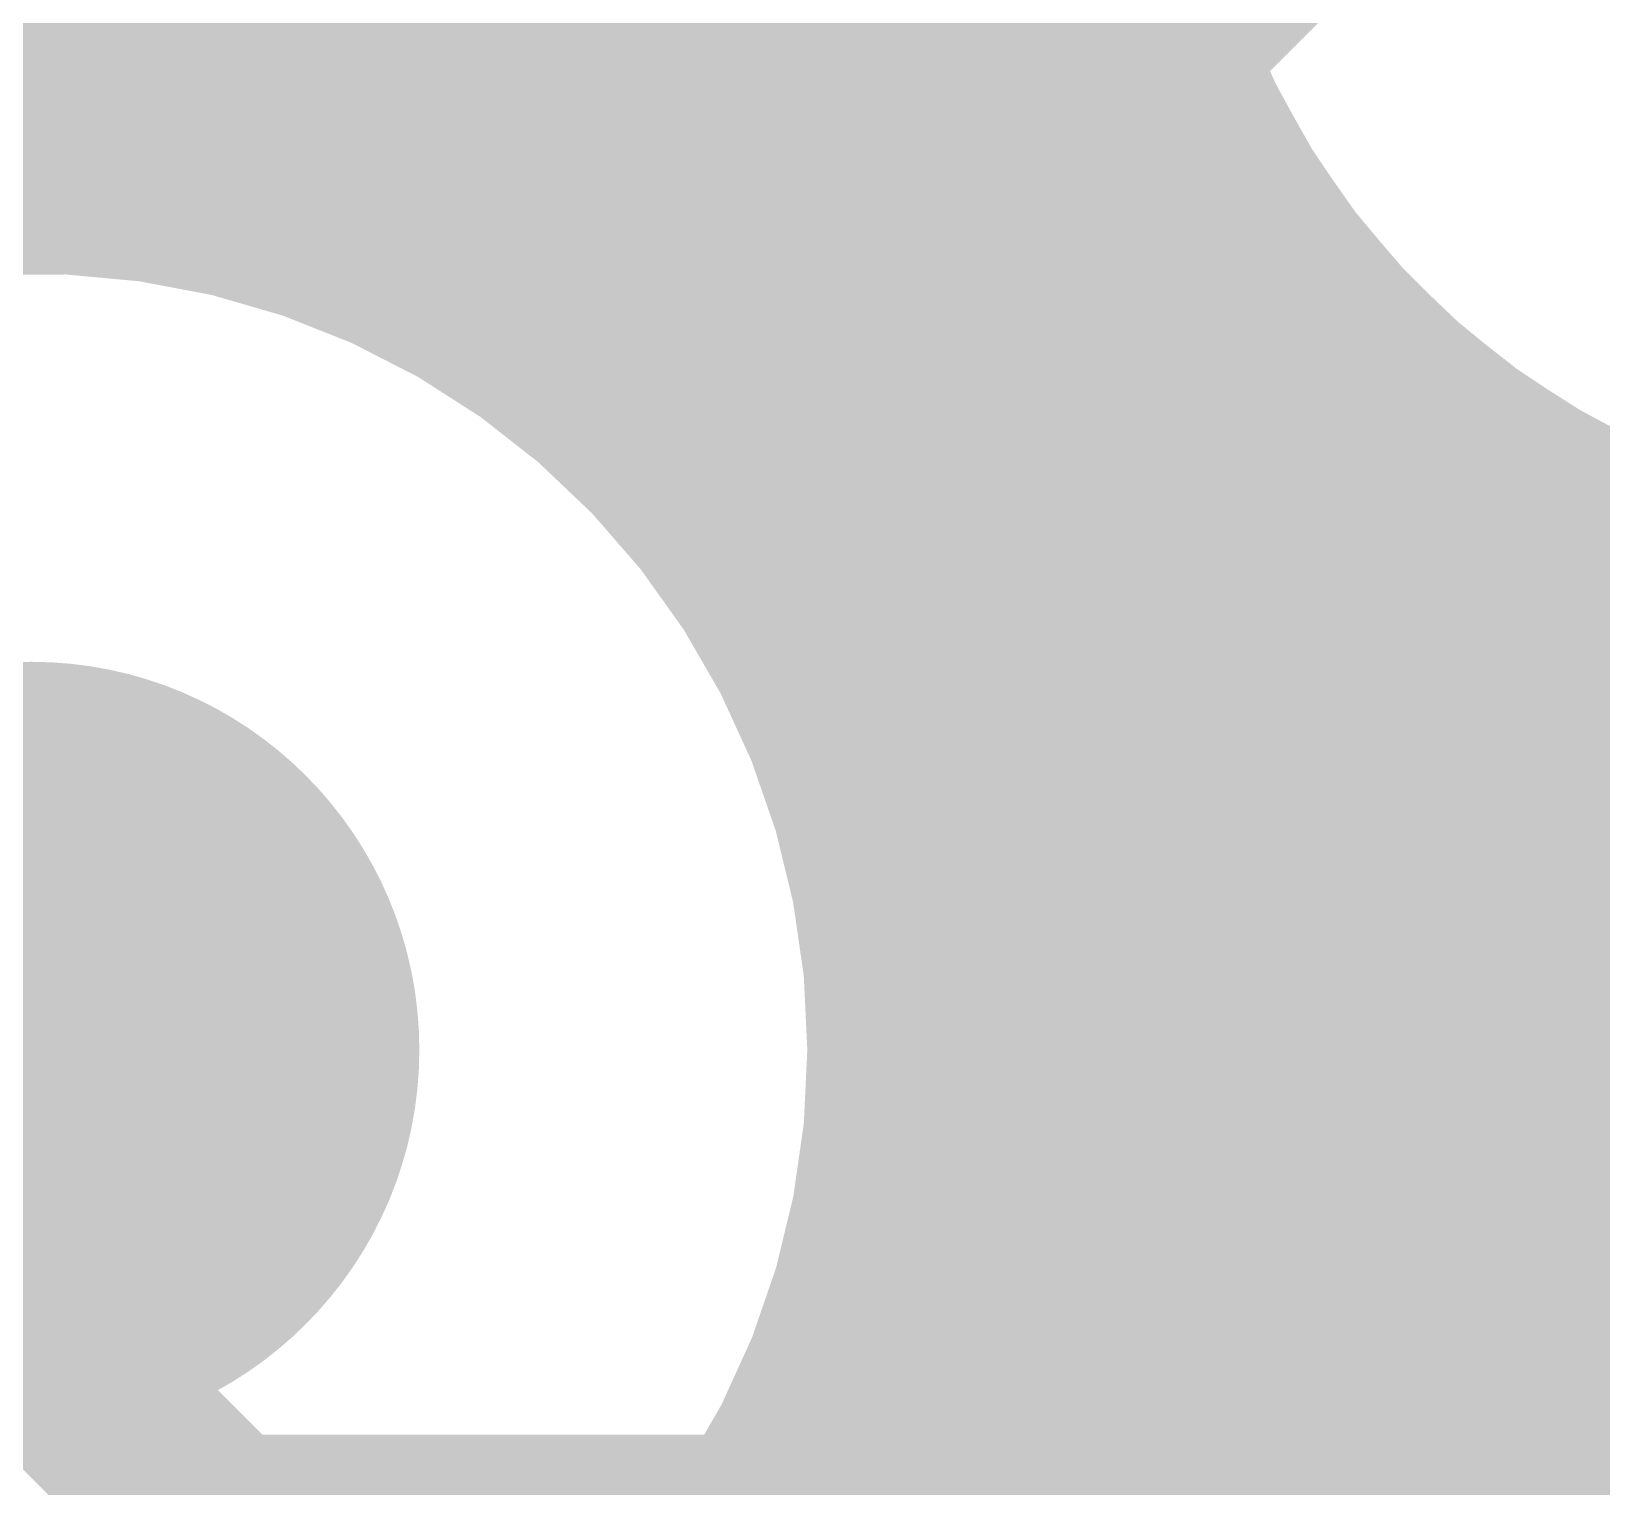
# Model space of a CAD drawing. Header units: inches. Extents: x -0.355 to 0.355, y -0.355 to 0.355.
# Drawn here: x -0.13976 to -0.10789, y 0.08563 to 0.11515 of the extents above; entities that cross this region are included whole.
import ezdxf

# ---------------------------------------------------------------- set-up
doc = ezdxf.new("R2010")
doc.units = ezdxf.units.IN
doc.header["$MEASUREMENT"] = 0
for name, color, linetype in [('BottomLayer', 5, 'Continuous'), ('BottomSolder', 6, 'Continuous'), ('Mechanical1', 6, 'Continuous'), ('Mechanical15', 56, 'Continuous'), ('TopLayer', 1, 'Continuous'), ('TopOverlay', 2, 'Continuous'), ('ViaHoleLayer', 16, 'Continuous')]:
    doc.layers.add(name, color=color, linetype=linetype)

# ---------------------------------------------------------------- blocks, each defined once
blk = doc.blocks.new('BF83112DW7_D_7_F_4_B_4')
at = {"layer": 'BottomSolder'}
blk.add_hatch(color=6, dxfattribs=at).paths.add_polyline_path([(0.055056, 0.137858), (0.086678, 0.137858), (0.086678, 0.102299), (0.055056, 0.102299)])
at = {"layer": 'Mechanical15'}
for points in [[(-0.088581, 0.116142, 0.003937, 0.003937, 0), (0.100395, 0.116142, 0.003937, 0.003937, 0)], [(0.100395, 0.116142, 0.003937, 0.003937, 0), (0.100395, -0.104331, 0.003937, 0.003937, 0)]]:
    blk.add_lwpolyline(points, format="xyseb", dxfattribs=at)
blk.add_lwpolyline([(0.099411, 0.116142, 0.001969, 0.001969, 1), (0.101379, 0.116142, 0.001969, 0.001969, 1)], format="xyseb", close=True, dxfattribs=at)
blk.add_lwpolyline([(0.099411, 0.116142, 0.001969, 0.001969, 1), (0.101379, 0.116142, 0.001969, 0.001969, 1)], format="xyseb", close=True, dxfattribs=at)
at = {"layer": 'TopOverlay'}
for points in [[(0.108738, 0.123855, 0.005118, 0.005118, 0), (0.124486, 0.108107, 0.005118, 0.005118, 0)], [(0.108738, 0.123855, 0.005118, 0.005118, 0), (0.124486, 0.123855, 0.005118, 0.005118, 0)]]:
    blk.add_lwpolyline(points, format="xyseb", dxfattribs=at)
blk.add_lwpolyline([(0.107458, 0.123855, 0.002559, 0.002559, 1), (0.110017, 0.123855, 0.002559, 0.002559, 1)], format="xyseb", close=True, dxfattribs=at)
blk.add_lwpolyline([(0.107458, 0.123855, 0.002559, 0.002559, 1), (0.110017, 0.123855, 0.002559, 0.002559, 1)], format="xyseb", close=True, dxfattribs=at)

msp = doc.modelspace()

# ---------------------------------------------------------------- hatches: boundary and pattern name
at = {"layer": 'BottomLayer'}
h = msp.add_hatch(color=5, dxfattribs=at)
edge = h.paths.add_edge_path()
edge.add_arc((-0.100394, 0.121063), 0.007874, 0, 360)
h = msp.add_hatch(color=5, dxfattribs=at)
edge = h.paths.add_edge_path()
edge.add_arc((-0.139764, 0.094488), 0.007874, 0, 360)
at = {"layer": 'TopLayer'}
h = msp.add_hatch(color=1, dxfattribs=at)
edge = h.paths.add_edge_path()
edge.add_arc((-0.100394, 0.121063), 0.007874, 0, 360)
h = msp.add_hatch(color=1, dxfattribs=at)
edge = h.paths.add_edge_path()
edge.add_arc((-0.139764, 0.094488), 0.007874, 0, 360)
at = {"layer": 'ViaHoleLayer'}
h = msp.add_hatch(color=16, dxfattribs=at)
edge = h.paths.add_edge_path()
edge.add_arc((-0.139764, 0.094488), 0.003937, 0, 360)

# ---------------------------------------------------------------- linework, layer by layer
at = {"layer": 'BottomLayer'}
for points in [[(-0.34252, 0.07874, 0.003937, 0.003937, -0.414214), (-0.07874, 0.34252, 0.003937, 0.003937, 0)], [(-0.34252, 0.074803, 0.003937, 0.003937, -0.414214), (-0.07874, 0.338583, 0.003937, 0.003937, 0)], [(0.264103, -0.07874, 0.003937, 0.003937, -6.854099), (0.264103, 0.07874, 0.003937, 0.003937, 0)], [(-0.264103, 0.074803, 0.003937, 0.003937, -0.864689), (0.275591, -0.003937, 0.003937, 0.003937, 0)], [(-0.241465, 0.068054, 0.003937, 0.003937, -0.864689), (0.251969, -0.003937, 0.003937, 0.003937, 0)], [(-0.092494, 0.105205, 0.003937, 0.003937, -0.77842), (-0.114886, 0.131253, 0.003937, 0.003937, 0)], [(-0.221197, 0.116728, 0.003937, 0.003937, 0), (-0.117572, 0.116728, 0.003937, 0.003937, 0)], [(-0.221411, 0.116335, 0.003937, 0.003937, 0), (-0.117468, 0.116335, 0.003937, 0.003937, 0)], [(-0.221625, 0.115941, 0.003937, 0.003937, 0), (-0.117354, 0.115941, 0.003937, 0.003937, 0)], [(-0.221837, 0.115547, 0.003937, 0.003937, 0), (-0.11723, 0.115547, 0.003937, 0.003937, 0)], [(-0.222049, 0.115154, 0.003937, 0.003937, 0), (-0.117096, 0.115154, 0.003937, 0.003937, 0)], [(-0.222259, 0.11476, 0.003937, 0.003937, 0), (-0.116951, 0.11476, 0.003937, 0.003937, 0)], [(-0.222469, 0.114366, 0.003937, 0.003937, 0), (-0.116796, 0.114366, 0.003937, 0.003937, 0)], [(-0.222678, 0.113972, 0.003937, 0.003937, 0), (-0.116629, 0.113972, 0.003937, 0.003937, 0)], [(-0.222886, 0.113579, 0.003937, 0.003937, 0), (-0.116452, 0.113579, 0.003937, 0.003937, 0)], [(-0.223093, 0.113185, 0.003937, 0.003937, 0), (-0.116262, 0.113185, 0.003937, 0.003937, 0)], [(-0.2233, 0.112791, 0.003937, 0.003937, 0), (-0.116061, 0.112791, 0.003937, 0.003937, 0)], [(-0.223505, 0.112398, 0.003937, 0.003937, 0), (-0.115846, 0.112398, 0.003937, 0.003937, 0)], [(-0.153753, 0.105359, 0.003937, 0.003937, -0.714287), (-0.122047, 0.094488, 0.003937, 0.003937, 0)], [(-0.137104, 0.112004, 0.003937, 0.003937, 0), (-0.115619, 0.112004, 0.003937, 0.003937, 0)], [(-0.135213, 0.11161, 0.003937, 0.003937, 0), (-0.115378, 0.11161, 0.003937, 0.003937, 0)], [(-0.13393, 0.111216, 0.003937, 0.003937, 0), (-0.115122, 0.111216, 0.003937, 0.003937, 0)], [(-0.132904, 0.110823, 0.003937, 0.003937, 0), (-0.114851, 0.110823, 0.003937, 0.003937, 0)], [(-0.132033, 0.110429, 0.003937, 0.003937, 0), (-0.114564, 0.110429, 0.003937, 0.003937, 0)], [(-0.131269, 0.110035, 0.003937, 0.003937, 0), (-0.11426, 0.110035, 0.003937, 0.003937, 0)], [(-0.130585, 0.109642, 0.003937, 0.003937, 0), (-0.113937, 0.109642, 0.003937, 0.003937, 0)], [(-0.129965, 0.109248, 0.003937, 0.003937, 0), (-0.113595, 0.109248, 0.003937, 0.003937, 0)], [(-0.129396, 0.108854, 0.003937, 0.003937, 0), (-0.113232, 0.108854, 0.003937, 0.003937, 0)], [(-0.128871, 0.108461, 0.003937, 0.003937, 0), (-0.112846, 0.108461, 0.003937, 0.003937, 0)], [(-0.128384, 0.108067, 0.003937, 0.003937, 0), (-0.112434, 0.108067, 0.003937, 0.003937, 0)], [(-0.12793, 0.107673, 0.003937, 0.003937, 0), (-0.111995, 0.107673, 0.003937, 0.003937, 0)], [(-0.127506, 0.107279, 0.003937, 0.003937, 0), (-0.111524, 0.107279, 0.003937, 0.003937, 0)], [(-0.127108, 0.106886, 0.003937, 0.003937, 0), (-0.111018, 0.106886, 0.003937, 0.003937, 0)], [(-0.126734, 0.106492, 0.003937, 0.003937, 0), (-0.110472, 0.106492, 0.003937, 0.003937, 0)], [(-0.126382, 0.106098, 0.003937, 0.003937, 0), (-0.109877, 0.106098, 0.003937, 0.003937, 0)], [(-0.12605, 0.105705, 0.003937, 0.003937, 0), (-0.109225, 0.105705, 0.003937, 0.003937, 0)], [(-0.125737, 0.105311, 0.003937, 0.003937, 0), (-0.108502, 0.105311, 0.003937, 0.003937, 0)], [(-0.125442, 0.104917, 0.003937, 0.003937, 0), (-0.107687, 0.104917, 0.003937, 0.003937, 0)], [(-0.125164, 0.104524, 0.003937, 0.003937, 0), (-0.106744, 0.104524, 0.003937, 0.003937, 0)], [(-0.124901, 0.10413, 0.003937, 0.003937, 0), (-0.105604, 0.10413, 0.003937, 0.003937, 0)], [(-0.124653, 0.103736, 0.003937, 0.003937, 0), (-0.104089, 0.103736, 0.003937, 0.003937, 0)], [(-0.124419, 0.103343, 0.003937, 0.003937, 0), (-0.092124, 0.103343, 0.003937, 0.003937, 0)], [(-0.124198, 0.102949, 0.003937, 0.003937, 0), (-0.092046, 0.102949, 0.003937, 0.003937, 0)], [(-0.12399, 0.102555, 0.003937, 0.003937, 0), (-0.091967, 0.102555, 0.003937, 0.003937, 0)], [(-0.123795, 0.102161, 0.003937, 0.003937, 0), (-0.091749, 0.102161, 0.003937, 0.003937, 0)], [(-0.123612, 0.101768, 0.003937, 0.003937, 0), (-0.091485, 0.101768, 0.003937, 0.003937, 0)], [(-0.12344, 0.101374, 0.003937, 0.003937, 0), (-0.091222, 0.101374, 0.003937, 0.003937, 0)], [(-0.12328, 0.10098, 0.003937, 0.003937, 0), (-0.090959, 0.10098, 0.003937, 0.003937, 0)], [(-0.12313, 0.100587, 0.003937, 0.003937, 0), (-0.090696, 0.100587, 0.003937, 0.003937, 0)], [(-0.122991, 0.100193, 0.003937, 0.003937, 0), (-0.090433, 0.100193, 0.003937, 0.003937, 0)], [(-0.122862, 0.099799, 0.003937, 0.003937, 0), (-0.09017, 0.099799, 0.003937, 0.003937, 0)], [(-0.122743, 0.099405, 0.003937, 0.003937, 0), (-0.089907, 0.099405, 0.003937, 0.003937, 0)], [(-0.122634, 0.099012, 0.003937, 0.003937, 0), (-0.089484, 0.099012, 0.003937, 0.003937, 0)], [(-0.122535, 0.098618, 0.003937, 0.003937, 0), (-0.088895, 0.098618, 0.003937, 0.003937, 0)], [(-0.122446, 0.098224, 0.003937, 0.003937, 0), (-0.088306, 0.098224, 0.003937, 0.003937, 0)], [(-0.122366, 0.097831, 0.003937, 0.003937, 0), (-0.087716, 0.097831, 0.003937, 0.003937, 0)], [(-0.122294, 0.097437, 0.003937, 0.003937, 0), (-0.087127, 0.097437, 0.003937, 0.003937, 0)], [(-0.122232, 0.097043, 0.003937, 0.003937, 0), (-0.086538, 0.097043, 0.003937, 0.003937, 0)], [(-0.12218, 0.09665, 0.003937, 0.003937, 0), (-0.084607, 0.09665, 0.003937, 0.003937, 0)], [(-0.122136, 0.096256, 0.003937, 0.003937, 0), (0.005906, 0.096256, 0.003937, 0.003937, 0)], [(-0.122101, 0.095862, 0.003937, 0.003937, 0), (0.005906, 0.095862, 0.003937, 0.003937, 0)], [(-0.122074, 0.095468, 0.003937, 0.003937, 0), (0.005906, 0.095468, 0.003937, 0.003937, 0)], [(-0.122057, 0.095075, 0.003937, 0.003937, 0), (0.005906, 0.095075, 0.003937, 0.003937, 0)], [(-0.122048, 0.094681, 0.003937, 0.003937, 0), (0.005906, 0.094681, 0.003937, 0.003937, 0)], [(-0.139764, 0.088583, 0.003937, 0.003937, 0), (-0.139764, 0.094488, 0.003937, 0.003937, 0)], [(-0.122048, 0.094287, 0.003937, 0.003937, 0), (0.005906, 0.094287, 0.003937, 0.003937, 0)], [(-0.122057, 0.093894, 0.003937, 0.003937, 0), (0.005906, 0.093894, 0.003937, 0.003937, 0)], [(-0.122075, 0.0935, 0.003937, 0.003937, 0), (0.005906, 0.0935, 0.003937, 0.003937, 0)], [(-0.122101, 0.093106, 0.003937, 0.003937, 0), (0.005906, 0.093106, 0.003937, 0.003937, 0)], [(-0.122136, 0.092713, 0.003937, 0.003937, 0), (0.005906, 0.092713, 0.003937, 0.003937, 0)], [(-0.122157, 0.092521, 0.003937, 0.003937, 0), (-0.096457, 0.092521, 0.003937, 0.003937, 0)], [(-0.139764, 0.088583, 0.003937, 0.003937, 0), (-0.122047, 0.070867, 0.003937, 0.003937, 0)]]:
    msp.add_lwpolyline(points, format="xyseb", dxfattribs=at)
for points in [[(-0.118556, 0.116728, 0.001969, 0.001969, 1), (-0.116587, 0.116728, 0.001969, 0.001969, 1)], [(-0.118452, 0.116335, 0.001969, 0.001969, 1), (-0.116483, 0.116335, 0.001969, 0.001969, 1)], [(-0.118338, 0.115941, 0.001969, 0.001969, 1), (-0.116369, 0.115941, 0.001969, 0.001969, 1)], [(-0.118214, 0.115547, 0.001969, 0.001969, 1), (-0.116246, 0.115547, 0.001969, 0.001969, 1)], [(-0.11808, 0.115154, 0.001969, 0.001969, 1), (-0.116111, 0.115154, 0.001969, 0.001969, 1)], [(-0.117935, 0.11476, 0.001969, 0.001969, 1), (-0.115967, 0.11476, 0.001969, 0.001969, 1)], [(-0.11778, 0.114366, 0.001969, 0.001969, 1), (-0.115811, 0.114366, 0.001969, 0.001969, 1)], [(-0.117614, 0.113972, 0.001969, 0.001969, 1), (-0.115645, 0.113972, 0.001969, 0.001969, 1)], [(-0.117436, 0.113579, 0.001969, 0.001969, 1), (-0.115468, 0.113579, 0.001969, 0.001969, 1)], [(-0.117247, 0.113185, 0.001969, 0.001969, 1), (-0.115278, 0.113185, 0.001969, 0.001969, 1)], [(-0.117045, 0.112791, 0.001969, 0.001969, 1), (-0.115076, 0.112791, 0.001969, 0.001969, 1)], [(-0.116831, 0.112398, 0.001969, 0.001969, 1), (-0.114862, 0.112398, 0.001969, 0.001969, 1)], [(-0.138088, 0.112004, 0.001969, 0.001969, 1), (-0.13612, 0.112004, 0.001969, 0.001969, 1)], [(-0.116603, 0.112004, 0.001969, 0.001969, 1), (-0.114635, 0.112004, 0.001969, 0.001969, 1)], [(-0.136197, 0.11161, 0.001969, 0.001969, 1), (-0.134229, 0.11161, 0.001969, 0.001969, 1)], [(-0.116362, 0.11161, 0.001969, 0.001969, 1), (-0.114393, 0.11161, 0.001969, 0.001969, 1)], [(-0.134914, 0.111216, 0.001969, 0.001969, 1), (-0.132945, 0.111216, 0.001969, 0.001969, 1)], [(-0.116106, 0.111216, 0.001969, 0.001969, 1), (-0.114138, 0.111216, 0.001969, 0.001969, 1)], [(-0.133888, 0.110823, 0.001969, 0.001969, 1), (-0.13192, 0.110823, 0.001969, 0.001969, 1)], [(-0.115835, 0.110823, 0.001969, 0.001969, 1), (-0.113867, 0.110823, 0.001969, 0.001969, 1)], [(-0.133017, 0.110429, 0.001969, 0.001969, 1), (-0.131049, 0.110429, 0.001969, 0.001969, 1)], [(-0.115548, 0.110429, 0.001969, 0.001969, 1), (-0.11358, 0.110429, 0.001969, 0.001969, 1)], [(-0.132253, 0.110035, 0.001969, 0.001969, 1), (-0.130285, 0.110035, 0.001969, 0.001969, 1)], [(-0.115244, 0.110035, 0.001969, 0.001969, 1), (-0.113276, 0.110035, 0.001969, 0.001969, 1)], [(-0.131569, 0.109642, 0.001969, 0.001969, 1), (-0.129601, 0.109642, 0.001969, 0.001969, 1)], [(-0.114921, 0.109642, 0.001969, 0.001969, 1), (-0.112953, 0.109642, 0.001969, 0.001969, 1)], [(-0.130949, 0.109248, 0.001969, 0.001969, 1), (-0.12898, 0.109248, 0.001969, 0.001969, 1)], [(-0.114579, 0.109248, 0.001969, 0.001969, 1), (-0.112611, 0.109248, 0.001969, 0.001969, 1)], [(-0.13038, 0.108854, 0.001969, 0.001969, 1), (-0.128412, 0.108854, 0.001969, 0.001969, 1)], [(-0.114216, 0.108854, 0.001969, 0.001969, 1), (-0.112248, 0.108854, 0.001969, 0.001969, 1)], [(-0.129856, 0.108461, 0.001969, 0.001969, 1), (-0.127887, 0.108461, 0.001969, 0.001969, 1)], [(-0.11383, 0.108461, 0.001969, 0.001969, 1), (-0.111862, 0.108461, 0.001969, 0.001969, 1)], [(-0.129368, 0.108067, 0.001969, 0.001969, 1), (-0.1274, 0.108067, 0.001969, 0.001969, 1)], [(-0.113419, 0.108067, 0.001969, 0.001969, 1), (-0.11145, 0.108067, 0.001969, 0.001969, 1)], [(-0.128915, 0.107673, 0.001969, 0.001969, 1), (-0.126946, 0.107673, 0.001969, 0.001969, 1)], [(-0.112979, 0.107673, 0.001969, 0.001969, 1), (-0.111011, 0.107673, 0.001969, 0.001969, 1)], [(-0.12849, 0.107279, 0.001969, 0.001969, 1), (-0.126522, 0.107279, 0.001969, 0.001969, 1)], [(-0.112508, 0.107279, 0.001969, 0.001969, 1), (-0.11054, 0.107279, 0.001969, 0.001969, 1)], [(-0.128092, 0.106886, 0.001969, 0.001969, 1), (-0.126124, 0.106886, 0.001969, 0.001969, 1)], [(-0.112003, 0.106886, 0.001969, 0.001969, 1), (-0.110034, 0.106886, 0.001969, 0.001969, 1)], [(-0.127718, 0.106492, 0.001969, 0.001969, 1), (-0.12575, 0.106492, 0.001969, 0.001969, 1)], [(-0.111456, 0.106492, 0.001969, 0.001969, 1), (-0.109487, 0.106492, 0.001969, 0.001969, 1)], [(-0.127366, 0.106098, 0.001969, 0.001969, 1), (-0.125398, 0.106098, 0.001969, 0.001969, 1)], [(-0.110861, 0.106098, 0.001969, 0.001969, 1), (-0.108893, 0.106098, 0.001969, 0.001969, 1)], [(-0.127034, 0.105705, 0.001969, 0.001969, 1), (-0.125066, 0.105705, 0.001969, 0.001969, 1)], [(-0.11021, 0.105705, 0.001969, 0.001969, 1), (-0.108241, 0.105705, 0.001969, 0.001969, 1)], [(-0.126721, 0.105311, 0.001969, 0.001969, 1), (-0.124753, 0.105311, 0.001969, 0.001969, 1)], [(-0.109487, 0.105311, 0.001969, 0.001969, 1), (-0.107518, 0.105311, 0.001969, 0.001969, 1)], [(-0.126426, 0.104917, 0.001969, 0.001969, 1), (-0.124458, 0.104917, 0.001969, 0.001969, 1)], [(-0.108671, 0.104917, 0.001969, 0.001969, 1), (-0.106703, 0.104917, 0.001969, 0.001969, 1)], [(-0.126148, 0.104524, 0.001969, 0.001969, 1), (-0.124179, 0.104524, 0.001969, 0.001969, 1)], [(-0.107728, 0.104524, 0.001969, 0.001969, 1), (-0.10576, 0.104524, 0.001969, 0.001969, 1)], [(-0.125885, 0.10413, 0.001969, 0.001969, 1), (-0.123916, 0.10413, 0.001969, 0.001969, 1)], [(-0.125637, 0.103736, 0.001969, 0.001969, 1), (-0.123668, 0.103736, 0.001969, 0.001969, 1)], [(-0.125403, 0.103343, 0.001969, 0.001969, 1), (-0.123434, 0.103343, 0.001969, 0.001969, 1)], [(-0.125182, 0.102949, 0.001969, 0.001969, 1), (-0.123214, 0.102949, 0.001969, 0.001969, 1)], [(-0.124975, 0.102555, 0.001969, 0.001969, 1), (-0.123006, 0.102555, 0.001969, 0.001969, 1)], [(-0.124779, 0.102161, 0.001969, 0.001969, 1), (-0.122811, 0.102161, 0.001969, 0.001969, 1)], [(-0.124596, 0.101768, 0.001969, 0.001969, 1), (-0.122628, 0.101768, 0.001969, 0.001969, 1)], [(-0.124424, 0.101374, 0.001969, 0.001969, 1), (-0.122456, 0.101374, 0.001969, 0.001969, 1)], [(-0.124264, 0.10098, 0.001969, 0.001969, 1), (-0.122296, 0.10098, 0.001969, 0.001969, 1)], [(-0.124114, 0.100587, 0.001969, 0.001969, 1), (-0.122146, 0.100587, 0.001969, 0.001969, 1)], [(-0.123975, 0.100193, 0.001969, 0.001969, 1), (-0.122007, 0.100193, 0.001969, 0.001969, 1)], [(-0.123846, 0.099799, 0.001969, 0.001969, 1), (-0.121878, 0.099799, 0.001969, 0.001969, 1)], [(-0.123728, 0.099405, 0.001969, 0.001969, 1), (-0.121759, 0.099405, 0.001969, 0.001969, 1)], [(-0.123619, 0.099012, 0.001969, 0.001969, 1), (-0.12165, 0.099012, 0.001969, 0.001969, 1)], [(-0.12352, 0.098618, 0.001969, 0.001969, 1), (-0.121551, 0.098618, 0.001969, 0.001969, 1)], [(-0.12343, 0.098224, 0.001969, 0.001969, 1), (-0.121462, 0.098224, 0.001969, 0.001969, 1)], [(-0.12335, 0.097831, 0.001969, 0.001969, 1), (-0.121381, 0.097831, 0.001969, 0.001969, 1)], [(-0.123279, 0.097437, 0.001969, 0.001969, 1), (-0.12131, 0.097437, 0.001969, 0.001969, 1)], [(-0.123217, 0.097043, 0.001969, 0.001969, 1), (-0.121248, 0.097043, 0.001969, 0.001969, 1)], [(-0.123164, 0.09665, 0.001969, 0.001969, 1), (-0.121195, 0.09665, 0.001969, 0.001969, 1)], [(-0.12312, 0.096256, 0.001969, 0.001969, 1), (-0.121151, 0.096256, 0.001969, 0.001969, 1)], [(-0.123085, 0.095862, 0.001969, 0.001969, 1), (-0.121117, 0.095862, 0.001969, 0.001969, 1)], [(-0.123059, 0.095468, 0.001969, 0.001969, 1), (-0.12109, 0.095468, 0.001969, 0.001969, 1)], [(-0.123041, 0.095075, 0.001969, 0.001969, 1), (-0.121073, 0.095075, 0.001969, 0.001969, 1)], [(-0.123033, 0.094681, 0.001969, 0.001969, 1), (-0.121064, 0.094681, 0.001969, 0.001969, 1)], [(-0.140748, 0.094488, 0.001969, 0.001969, 1), (-0.13878, 0.094488, 0.001969, 0.001969, 1)], [(-0.123033, 0.094287, 0.001969, 0.001969, 1), (-0.121064, 0.094287, 0.001969, 0.001969, 1)], [(-0.123032, 0.094488, 0.001969, 0.001969, 1), (-0.121063, 0.094488, 0.001969, 0.001969, 1)], [(-0.123041, 0.093894, 0.001969, 0.001969, 1), (-0.121073, 0.093894, 0.001969, 0.001969, 1)], [(-0.123059, 0.0935, 0.001969, 0.001969, 1), (-0.121091, 0.0935, 0.001969, 0.001969, 1)], [(-0.123086, 0.093106, 0.001969, 0.001969, 1), (-0.121117, 0.093106, 0.001969, 0.001969, 1)], [(-0.123121, 0.092713, 0.001969, 0.001969, 1), (-0.121152, 0.092713, 0.001969, 0.001969, 1)], [(-0.123141, 0.092521, 0.001969, 0.001969, 1), (-0.121173, 0.092521, 0.001969, 0.001969, 1)], [(-0.140748, 0.088583, 0.001969, 0.001969, 1), (-0.13878, 0.088583, 0.001969, 0.001969, 1)], [(-0.140748, 0.088583, 0.001969, 0.001969, 1), (-0.13878, 0.088583, 0.001969, 0.001969, 1)]]:
    msp.add_lwpolyline(points, format="xyseb", close=True, dxfattribs=at)
at = {"layer": 'Mechanical1'}
msp.add_lwpolyline([(-0.354365, 0.07878, 0.0005, 0.0005, -0.414214), (-0.078774, 0.35437, 0.0005, 0.0005, 0)], format="xyseb", dxfattribs=at)
at = {"layer": 'TopLayer'}
for points in [[(-0.091535, 0.10572, 0.003937, 0.003937, -0.803395), (-0.114886, 0.131253, 0.003937, 0.003937, 0)], [(-0.268973, 0.116728, 0.003937, 0.003937, 0), (-0.117572, 0.116728, 0.003937, 0.003937, 0)], [(-0.269051, 0.116335, 0.003937, 0.003937, 0), (-0.117468, 0.116335, 0.003937, 0.003937, 0)], [(-0.269129, 0.115941, 0.003937, 0.003937, 0), (-0.117354, 0.115941, 0.003937, 0.003937, 0)], [(-0.269208, 0.115547, 0.003937, 0.003937, 0), (-0.11723, 0.115547, 0.003937, 0.003937, 0)], [(-0.269286, 0.115154, 0.003937, 0.003937, 0), (-0.117096, 0.115154, 0.003937, 0.003937, 0)], [(-0.269364, 0.11476, 0.003937, 0.003937, 0), (-0.116951, 0.11476, 0.003937, 0.003937, 0)], [(-0.269443, 0.114366, 0.003937, 0.003937, 0), (-0.116796, 0.114366, 0.003937, 0.003937, 0)], [(-0.269521, 0.113972, 0.003937, 0.003937, 0), (-0.116629, 0.113972, 0.003937, 0.003937, 0)], [(-0.269599, 0.113579, 0.003937, 0.003937, 0), (-0.116452, 0.113579, 0.003937, 0.003937, 0)], [(-0.269678, 0.113185, 0.003937, 0.003937, 0), (-0.116262, 0.113185, 0.003937, 0.003937, 0)], [(-0.269756, 0.112791, 0.003937, 0.003937, 0), (-0.116061, 0.112791, 0.003937, 0.003937, 0)], [(-0.269834, 0.112398, 0.003937, 0.003937, 0), (-0.115846, 0.112398, 0.003937, 0.003937, 0)], [(-0.153753, 0.105359, 0.003937, 0.003937, -0.714287), (-0.122047, 0.094488, 0.003937, 0.003937, 0)], [(-0.137104, 0.112004, 0.003937, 0.003937, 0), (-0.115619, 0.112004, 0.003937, 0.003937, 0)], [(-0.135213, 0.11161, 0.003937, 0.003937, 0), (-0.115378, 0.11161, 0.003937, 0.003937, 0)], [(-0.13393, 0.111216, 0.003937, 0.003937, 0), (-0.115122, 0.111216, 0.003937, 0.003937, 0)], [(-0.132904, 0.110823, 0.003937, 0.003937, 0), (-0.114851, 0.110823, 0.003937, 0.003937, 0)], [(-0.132033, 0.110429, 0.003937, 0.003937, 0), (-0.114564, 0.110429, 0.003937, 0.003937, 0)], [(-0.131269, 0.110035, 0.003937, 0.003937, 0), (-0.11426, 0.110035, 0.003937, 0.003937, 0)], [(-0.130585, 0.109642, 0.003937, 0.003937, 0), (-0.113937, 0.109642, 0.003937, 0.003937, 0)], [(-0.129965, 0.109248, 0.003937, 0.003937, 0), (-0.113595, 0.109248, 0.003937, 0.003937, 0)], [(-0.129396, 0.108854, 0.003937, 0.003937, 0), (-0.113232, 0.108854, 0.003937, 0.003937, 0)], [(-0.128871, 0.108461, 0.003937, 0.003937, 0), (-0.112846, 0.108461, 0.003937, 0.003937, 0)], [(-0.128384, 0.108067, 0.003937, 0.003937, 0), (-0.112434, 0.108067, 0.003937, 0.003937, 0)], [(-0.12793, 0.107673, 0.003937, 0.003937, 0), (-0.111995, 0.107673, 0.003937, 0.003937, 0)], [(-0.127506, 0.107279, 0.003937, 0.003937, 0), (-0.111524, 0.107279, 0.003937, 0.003937, 0)], [(-0.127108, 0.106886, 0.003937, 0.003937, 0), (-0.111018, 0.106886, 0.003937, 0.003937, 0)], [(-0.126734, 0.106492, 0.003937, 0.003937, 0), (-0.110472, 0.106492, 0.003937, 0.003937, 0)], [(-0.126382, 0.106098, 0.003937, 0.003937, 0), (-0.109877, 0.106098, 0.003937, 0.003937, 0)], [(-0.12605, 0.105705, 0.003937, 0.003937, 0), (-0.109225, 0.105705, 0.003937, 0.003937, 0)], [(-0.125737, 0.105311, 0.003937, 0.003937, 0), (-0.108502, 0.105311, 0.003937, 0.003937, 0)], [(-0.125442, 0.104917, 0.003937, 0.003937, 0), (-0.107687, 0.104917, 0.003937, 0.003937, 0)], [(-0.125164, 0.104524, 0.003937, 0.003937, 0), (-0.106744, 0.104524, 0.003937, 0.003937, 0)], [(-0.124901, 0.10413, 0.003937, 0.003937, 0), (-0.105604, 0.10413, 0.003937, 0.003937, 0)], [(-0.124653, 0.103736, 0.003937, 0.003937, 0), (-0.104089, 0.103736, 0.003937, 0.003937, 0)], [(-0.124419, 0.103343, 0.003937, 0.003937, 0), (-0.091535, 0.103343, 0.003937, 0.003937, 0)], [(-0.124198, 0.102949, 0.003937, 0.003937, 0), (-0.091535, 0.102949, 0.003937, 0.003937, 0)], [(-0.12399, 0.102555, 0.003937, 0.003937, 0), (-0.091535, 0.102555, 0.003937, 0.003937, 0)], [(-0.123795, 0.102161, 0.003937, 0.003937, 0), (-0.091535, 0.102161, 0.003937, 0.003937, 0)], [(-0.123612, 0.101768, 0.003937, 0.003937, 0), (-0.091535, 0.101768, 0.003937, 0.003937, 0)], [(-0.12344, 0.101374, 0.003937, 0.003937, 0), (-0.091535, 0.101374, 0.003937, 0.003937, 0)], [(-0.12328, 0.10098, 0.003937, 0.003937, 0), (-0.091535, 0.10098, 0.003937, 0.003937, 0)], [(-0.12313, 0.100587, 0.003937, 0.003937, 0), (-0.091535, 0.100587, 0.003937, 0.003937, 0)], [(-0.122991, 0.100193, 0.003937, 0.003937, 0), (-0.091535, 0.100193, 0.003937, 0.003937, 0)], [(-0.122862, 0.099799, 0.003937, 0.003937, 0), (-0.091535, 0.099799, 0.003937, 0.003937, 0)], [(-0.122743, 0.099405, 0.003937, 0.003937, 0), (-0.091535, 0.099405, 0.003937, 0.003937, 0)], [(-0.122634, 0.099012, 0.003937, 0.003937, 0), (-0.091535, 0.099012, 0.003937, 0.003937, 0)], [(-0.122535, 0.098618, 0.003937, 0.003937, 0), (-0.091535, 0.098618, 0.003937, 0.003937, 0)], [(-0.122446, 0.098224, 0.003937, 0.003937, 0), (-0.091535, 0.098224, 0.003937, 0.003937, 0)], [(-0.122366, 0.097831, 0.003937, 0.003937, 0), (-0.091535, 0.097831, 0.003937, 0.003937, 0)], [(-0.122294, 0.097437, 0.003937, 0.003937, 0), (-0.091535, 0.097437, 0.003937, 0.003937, 0)], [(-0.122232, 0.097043, 0.003937, 0.003937, 0), (-0.091535, 0.097043, 0.003937, 0.003937, 0)], [(-0.12218, 0.09665, 0.003937, 0.003937, 0), (-0.091535, 0.09665, 0.003937, 0.003937, 0)], [(-0.122136, 0.096256, 0.003937, 0.003937, 0), (-0.091535, 0.096256, 0.003937, 0.003937, 0)], [(-0.122101, 0.095862, 0.003937, 0.003937, 0), (-0.091535, 0.095862, 0.003937, 0.003937, 0)], [(-0.122074, 0.095468, 0.003937, 0.003937, 0), (-0.091535, 0.095468, 0.003937, 0.003937, 0)], [(-0.122057, 0.095075, 0.003937, 0.003937, 0), (-0.091535, 0.095075, 0.003937, 0.003937, 0)], [(-0.122048, 0.094681, 0.003937, 0.003937, 0), (-0.091535, 0.094681, 0.003937, 0.003937, 0)], [(-0.122047, 0.094488, 0.003937, 0.003937, -0.513668), (-0.145459, 0.077712, 0.003937, 0.003937, 0)], [(-0.122048, 0.094287, 0.003937, 0.003937, 0), (-0.091535, 0.094287, 0.003937, 0.003937, 0)], [(-0.122057, 0.093894, 0.003937, 0.003937, 0), (-0.091535, 0.093894, 0.003937, 0.003937, 0)], [(-0.122075, 0.0935, 0.003937, 0.003937, 0), (-0.091535, 0.0935, 0.003937, 0.003937, 0)], [(-0.122101, 0.093106, 0.003937, 0.003937, 0), (-0.091535, 0.093106, 0.003937, 0.003937, 0)], [(-0.122136, 0.092713, 0.003937, 0.003937, 0), (-0.091535, 0.092713, 0.003937, 0.003937, 0)], [(-0.122181, 0.092319, 0.003937, 0.003937, 0), (-0.091535, 0.092319, 0.003937, 0.003937, 0)], [(-0.122234, 0.091925, 0.003937, 0.003937, 0), (-0.091535, 0.091925, 0.003937, 0.003937, 0)], [(-0.122296, 0.091532, 0.003937, 0.003937, 0), (-0.091535, 0.091532, 0.003937, 0.003937, 0)], [(-0.122367, 0.091138, 0.003937, 0.003937, 0), (-0.091535, 0.091138, 0.003937, 0.003937, 0)], [(-0.122447, 0.090744, 0.003937, 0.003937, 0), (-0.091535, 0.090744, 0.003937, 0.003937, 0)], [(-0.122537, 0.09035, 0.003937, 0.003937, 0), (-0.091535, 0.09035, 0.003937, 0.003937, 0)], [(-0.122637, 0.089957, 0.003937, 0.003937, 0), (-0.091535, 0.089957, 0.003937, 0.003937, 0)], [(-0.122746, 0.089563, 0.003937, 0.003937, 0), (-0.091535, 0.089563, 0.003937, 0.003937, 0)], [(-0.122865, 0.089169, 0.003937, 0.003937, 0), (-0.091535, 0.089169, 0.003937, 0.003937, 0)], [(-0.122994, 0.088776, 0.003937, 0.003937, 0), (-0.091535, 0.088776, 0.003937, 0.003937, 0)], [(-0.123133, 0.088382, 0.003937, 0.003937, 0), (-0.091535, 0.088382, 0.003937, 0.003937, 0)], [(-0.123283, 0.087988, 0.003937, 0.003937, 0), (-0.091535, 0.087988, 0.003937, 0.003937, 0)], [(-0.123443, 0.087595, 0.003937, 0.003937, 0), (-0.091535, 0.087595, 0.003937, 0.003937, 0)], [(-0.123616, 0.087201, 0.003937, 0.003937, 0), (-0.091535, 0.087201, 0.003937, 0.003937, 0)], [(-0.123799, 0.086807, 0.003937, 0.003937, 0), (-0.091535, 0.086807, 0.003937, 0.003937, 0)], [(-0.123994, 0.086413, 0.003937, 0.003937, 0), (-0.091535, 0.086413, 0.003937, 0.003937, 0)], [(-0.124202, 0.08602, 0.003937, 0.003937, 0), (-0.091535, 0.08602, 0.003937, 0.003937, 0)], [(-0.124423, 0.085626, 0.003937, 0.003937, 0), (-0.091535, 0.085626, 0.003937, 0.003937, 0)], [(-0.124657, 0.085232, 0.003937, 0.003937, 0), (-0.091535, 0.085232, 0.003937, 0.003937, 0)], [(-0.124906, 0.084839, 0.003937, 0.003937, 0), (-0.091535, 0.084839, 0.003937, 0.003937, 0)], [(-0.125169, 0.084445, 0.003937, 0.003937, 0), (-0.091535, 0.084445, 0.003937, 0.003937, 0)], [(-0.125448, 0.084051, 0.003937, 0.003937, 0), (-0.091535, 0.084051, 0.003937, 0.003937, 0)]]:
    msp.add_lwpolyline(points, format="xyseb", dxfattribs=at)
for points in [[(-0.118556, 0.116728, 0.001969, 0.001969, 1), (-0.116587, 0.116728, 0.001969, 0.001969, 1)], [(-0.118452, 0.116335, 0.001969, 0.001969, 1), (-0.116483, 0.116335, 0.001969, 0.001969, 1)], [(-0.118338, 0.115941, 0.001969, 0.001969, 1), (-0.116369, 0.115941, 0.001969, 0.001969, 1)], [(-0.118214, 0.115547, 0.001969, 0.001969, 1), (-0.116246, 0.115547, 0.001969, 0.001969, 1)], [(-0.11808, 0.115154, 0.001969, 0.001969, 1), (-0.116111, 0.115154, 0.001969, 0.001969, 1)], [(-0.117935, 0.11476, 0.001969, 0.001969, 1), (-0.115967, 0.11476, 0.001969, 0.001969, 1)], [(-0.11778, 0.114366, 0.001969, 0.001969, 1), (-0.115811, 0.114366, 0.001969, 0.001969, 1)], [(-0.117614, 0.113972, 0.001969, 0.001969, 1), (-0.115645, 0.113972, 0.001969, 0.001969, 1)], [(-0.117436, 0.113579, 0.001969, 0.001969, 1), (-0.115468, 0.113579, 0.001969, 0.001969, 1)], [(-0.117247, 0.113185, 0.001969, 0.001969, 1), (-0.115278, 0.113185, 0.001969, 0.001969, 1)], [(-0.117045, 0.112791, 0.001969, 0.001969, 1), (-0.115076, 0.112791, 0.001969, 0.001969, 1)], [(-0.116831, 0.112398, 0.001969, 0.001969, 1), (-0.114862, 0.112398, 0.001969, 0.001969, 1)], [(-0.138088, 0.112004, 0.001969, 0.001969, 1), (-0.13612, 0.112004, 0.001969, 0.001969, 1)], [(-0.116603, 0.112004, 0.001969, 0.001969, 1), (-0.114635, 0.112004, 0.001969, 0.001969, 1)], [(-0.136197, 0.11161, 0.001969, 0.001969, 1), (-0.134229, 0.11161, 0.001969, 0.001969, 1)], [(-0.116362, 0.11161, 0.001969, 0.001969, 1), (-0.114393, 0.11161, 0.001969, 0.001969, 1)], [(-0.134914, 0.111216, 0.001969, 0.001969, 1), (-0.132945, 0.111216, 0.001969, 0.001969, 1)], [(-0.116106, 0.111216, 0.001969, 0.001969, 1), (-0.114138, 0.111216, 0.001969, 0.001969, 1)], [(-0.133888, 0.110823, 0.001969, 0.001969, 1), (-0.13192, 0.110823, 0.001969, 0.001969, 1)], [(-0.115835, 0.110823, 0.001969, 0.001969, 1), (-0.113867, 0.110823, 0.001969, 0.001969, 1)], [(-0.133017, 0.110429, 0.001969, 0.001969, 1), (-0.131049, 0.110429, 0.001969, 0.001969, 1)], [(-0.115548, 0.110429, 0.001969, 0.001969, 1), (-0.11358, 0.110429, 0.001969, 0.001969, 1)], [(-0.132253, 0.110035, 0.001969, 0.001969, 1), (-0.130285, 0.110035, 0.001969, 0.001969, 1)], [(-0.115244, 0.110035, 0.001969, 0.001969, 1), (-0.113276, 0.110035, 0.001969, 0.001969, 1)], [(-0.131569, 0.109642, 0.001969, 0.001969, 1), (-0.129601, 0.109642, 0.001969, 0.001969, 1)], [(-0.114921, 0.109642, 0.001969, 0.001969, 1), (-0.112953, 0.109642, 0.001969, 0.001969, 1)], [(-0.130949, 0.109248, 0.001969, 0.001969, 1), (-0.12898, 0.109248, 0.001969, 0.001969, 1)], [(-0.114579, 0.109248, 0.001969, 0.001969, 1), (-0.112611, 0.109248, 0.001969, 0.001969, 1)], [(-0.13038, 0.108854, 0.001969, 0.001969, 1), (-0.128412, 0.108854, 0.001969, 0.001969, 1)], [(-0.114216, 0.108854, 0.001969, 0.001969, 1), (-0.112248, 0.108854, 0.001969, 0.001969, 1)], [(-0.129856, 0.108461, 0.001969, 0.001969, 1), (-0.127887, 0.108461, 0.001969, 0.001969, 1)], [(-0.11383, 0.108461, 0.001969, 0.001969, 1), (-0.111862, 0.108461, 0.001969, 0.001969, 1)], [(-0.129368, 0.108067, 0.001969, 0.001969, 1), (-0.1274, 0.108067, 0.001969, 0.001969, 1)], [(-0.113419, 0.108067, 0.001969, 0.001969, 1), (-0.11145, 0.108067, 0.001969, 0.001969, 1)], [(-0.128915, 0.107673, 0.001969, 0.001969, 1), (-0.126946, 0.107673, 0.001969, 0.001969, 1)], [(-0.112979, 0.107673, 0.001969, 0.001969, 1), (-0.111011, 0.107673, 0.001969, 0.001969, 1)], [(-0.12849, 0.107279, 0.001969, 0.001969, 1), (-0.126522, 0.107279, 0.001969, 0.001969, 1)], [(-0.112508, 0.107279, 0.001969, 0.001969, 1), (-0.11054, 0.107279, 0.001969, 0.001969, 1)], [(-0.128092, 0.106886, 0.001969, 0.001969, 1), (-0.126124, 0.106886, 0.001969, 0.001969, 1)], [(-0.112003, 0.106886, 0.001969, 0.001969, 1), (-0.110034, 0.106886, 0.001969, 0.001969, 1)], [(-0.127718, 0.106492, 0.001969, 0.001969, 1), (-0.12575, 0.106492, 0.001969, 0.001969, 1)], [(-0.111456, 0.106492, 0.001969, 0.001969, 1), (-0.109487, 0.106492, 0.001969, 0.001969, 1)], [(-0.127366, 0.106098, 0.001969, 0.001969, 1), (-0.125398, 0.106098, 0.001969, 0.001969, 1)], [(-0.110861, 0.106098, 0.001969, 0.001969, 1), (-0.108893, 0.106098, 0.001969, 0.001969, 1)], [(-0.127034, 0.105705, 0.001969, 0.001969, 1), (-0.125066, 0.105705, 0.001969, 0.001969, 1)], [(-0.11021, 0.105705, 0.001969, 0.001969, 1), (-0.108241, 0.105705, 0.001969, 0.001969, 1)], [(-0.126721, 0.105311, 0.001969, 0.001969, 1), (-0.124753, 0.105311, 0.001969, 0.001969, 1)], [(-0.109487, 0.105311, 0.001969, 0.001969, 1), (-0.107518, 0.105311, 0.001969, 0.001969, 1)], [(-0.126426, 0.104917, 0.001969, 0.001969, 1), (-0.124458, 0.104917, 0.001969, 0.001969, 1)], [(-0.108671, 0.104917, 0.001969, 0.001969, 1), (-0.106703, 0.104917, 0.001969, 0.001969, 1)], [(-0.126148, 0.104524, 0.001969, 0.001969, 1), (-0.124179, 0.104524, 0.001969, 0.001969, 1)], [(-0.107728, 0.104524, 0.001969, 0.001969, 1), (-0.10576, 0.104524, 0.001969, 0.001969, 1)], [(-0.125885, 0.10413, 0.001969, 0.001969, 1), (-0.123916, 0.10413, 0.001969, 0.001969, 1)], [(-0.125637, 0.103736, 0.001969, 0.001969, 1), (-0.123668, 0.103736, 0.001969, 0.001969, 1)], [(-0.125403, 0.103343, 0.001969, 0.001969, 1), (-0.123434, 0.103343, 0.001969, 0.001969, 1)], [(-0.125182, 0.102949, 0.001969, 0.001969, 1), (-0.123214, 0.102949, 0.001969, 0.001969, 1)], [(-0.124975, 0.102555, 0.001969, 0.001969, 1), (-0.123006, 0.102555, 0.001969, 0.001969, 1)], [(-0.124779, 0.102161, 0.001969, 0.001969, 1), (-0.122811, 0.102161, 0.001969, 0.001969, 1)], [(-0.124596, 0.101768, 0.001969, 0.001969, 1), (-0.122628, 0.101768, 0.001969, 0.001969, 1)], [(-0.124424, 0.101374, 0.001969, 0.001969, 1), (-0.122456, 0.101374, 0.001969, 0.001969, 1)], [(-0.124264, 0.10098, 0.001969, 0.001969, 1), (-0.122296, 0.10098, 0.001969, 0.001969, 1)], [(-0.124114, 0.100587, 0.001969, 0.001969, 1), (-0.122146, 0.100587, 0.001969, 0.001969, 1)], [(-0.123975, 0.100193, 0.001969, 0.001969, 1), (-0.122007, 0.100193, 0.001969, 0.001969, 1)], [(-0.123846, 0.099799, 0.001969, 0.001969, 1), (-0.121878, 0.099799, 0.001969, 0.001969, 1)], [(-0.123728, 0.099405, 0.001969, 0.001969, 1), (-0.121759, 0.099405, 0.001969, 0.001969, 1)], [(-0.123619, 0.099012, 0.001969, 0.001969, 1), (-0.12165, 0.099012, 0.001969, 0.001969, 1)], [(-0.12352, 0.098618, 0.001969, 0.001969, 1), (-0.121551, 0.098618, 0.001969, 0.001969, 1)], [(-0.12343, 0.098224, 0.001969, 0.001969, 1), (-0.121462, 0.098224, 0.001969, 0.001969, 1)], [(-0.12335, 0.097831, 0.001969, 0.001969, 1), (-0.121381, 0.097831, 0.001969, 0.001969, 1)], [(-0.123279, 0.097437, 0.001969, 0.001969, 1), (-0.12131, 0.097437, 0.001969, 0.001969, 1)], [(-0.123217, 0.097043, 0.001969, 0.001969, 1), (-0.121248, 0.097043, 0.001969, 0.001969, 1)], [(-0.123164, 0.09665, 0.001969, 0.001969, 1), (-0.121195, 0.09665, 0.001969, 0.001969, 1)], [(-0.12312, 0.096256, 0.001969, 0.001969, 1), (-0.121151, 0.096256, 0.001969, 0.001969, 1)], [(-0.123085, 0.095862, 0.001969, 0.001969, 1), (-0.121117, 0.095862, 0.001969, 0.001969, 1)], [(-0.123059, 0.095468, 0.001969, 0.001969, 1), (-0.12109, 0.095468, 0.001969, 0.001969, 1)], [(-0.123041, 0.095075, 0.001969, 0.001969, 1), (-0.121073, 0.095075, 0.001969, 0.001969, 1)], [(-0.123033, 0.094681, 0.001969, 0.001969, 1), (-0.121064, 0.094681, 0.001969, 0.001969, 1)], [(-0.123033, 0.094287, 0.001969, 0.001969, 1), (-0.121064, 0.094287, 0.001969, 0.001969, 1)], [(-0.123032, 0.094488, 0.001969, 0.001969, 1), (-0.121063, 0.094488, 0.001969, 0.001969, 1)], [(-0.123032, 0.094488, 0.001969, 0.001969, 1), (-0.121063, 0.094488, 0.001969, 0.001969, 1)], [(-0.123041, 0.093894, 0.001969, 0.001969, 1), (-0.121073, 0.093894, 0.001969, 0.001969, 1)], [(-0.123059, 0.0935, 0.001969, 0.001969, 1), (-0.121091, 0.0935, 0.001969, 0.001969, 1)], [(-0.123086, 0.093106, 0.001969, 0.001969, 1), (-0.121117, 0.093106, 0.001969, 0.001969, 1)], [(-0.123121, 0.092713, 0.001969, 0.001969, 1), (-0.121152, 0.092713, 0.001969, 0.001969, 1)], [(-0.123165, 0.092319, 0.001969, 0.001969, 1), (-0.121196, 0.092319, 0.001969, 0.001969, 1)], [(-0.123218, 0.091925, 0.001969, 0.001969, 1), (-0.121249, 0.091925, 0.001969, 0.001969, 1)], [(-0.12328, 0.091532, 0.001969, 0.001969, 1), (-0.121312, 0.091532, 0.001969, 0.001969, 1)], [(-0.123351, 0.091138, 0.001969, 0.001969, 1), (-0.121383, 0.091138, 0.001969, 0.001969, 1)], [(-0.123432, 0.090744, 0.001969, 0.001969, 1), (-0.121463, 0.090744, 0.001969, 0.001969, 1)], [(-0.123522, 0.09035, 0.001969, 0.001969, 1), (-0.121553, 0.09035, 0.001969, 0.001969, 1)], [(-0.123621, 0.089957, 0.001969, 0.001969, 1), (-0.121652, 0.089957, 0.001969, 0.001969, 1)], [(-0.12373, 0.089563, 0.001969, 0.001969, 1), (-0.121761, 0.089563, 0.001969, 0.001969, 1)], [(-0.123849, 0.089169, 0.001969, 0.001969, 1), (-0.12188, 0.089169, 0.001969, 0.001969, 1)], [(-0.123978, 0.088776, 0.001969, 0.001969, 1), (-0.122009, 0.088776, 0.001969, 0.001969, 1)], [(-0.124117, 0.088382, 0.001969, 0.001969, 1), (-0.122149, 0.088382, 0.001969, 0.001969, 1)], [(-0.124267, 0.087988, 0.001969, 0.001969, 1), (-0.122299, 0.087988, 0.001969, 0.001969, 1)], [(-0.124428, 0.087595, 0.001969, 0.001969, 1), (-0.122459, 0.087595, 0.001969, 0.001969, 1)], [(-0.1246, 0.087201, 0.001969, 0.001969, 1), (-0.122631, 0.087201, 0.001969, 0.001969, 1)], [(-0.124783, 0.086807, 0.001969, 0.001969, 1), (-0.122815, 0.086807, 0.001969, 0.001969, 1)], [(-0.124979, 0.086413, 0.001969, 0.001969, 1), (-0.12301, 0.086413, 0.001969, 0.001969, 1)], [(-0.125187, 0.08602, 0.001969, 0.001969, 1), (-0.123218, 0.08602, 0.001969, 0.001969, 1)], [(-0.125407, 0.085626, 0.001969, 0.001969, 1), (-0.123439, 0.085626, 0.001969, 0.001969, 1)], [(-0.125642, 0.085232, 0.001969, 0.001969, 1), (-0.123673, 0.085232, 0.001969, 0.001969, 1)], [(-0.12589, 0.084839, 0.001969, 0.001969, 1), (-0.123922, 0.084839, 0.001969, 0.001969, 1)], [(-0.126153, 0.084445, 0.001969, 0.001969, 1), (-0.124185, 0.084445, 0.001969, 0.001969, 1)], [(-0.126432, 0.084051, 0.001969, 0.001969, 1), (-0.124464, 0.084051, 0.001969, 0.001969, 1)]]:
    msp.add_lwpolyline(points, format="xyseb", close=True, dxfattribs=at)
at = {"layer": 'TopOverlay'}
msp.add_lwpolyline([(0.255906, 0, 0.005118, 0.005118, 1), (-0.255906, 0, 0.005118, 0.005118, 1)], format="xyseb", close=True, dxfattribs=at)

# ---------------------------------------------------------------- block references
at = {"rotation": 90}
msp.add_blockref('BF83112DW7_D_7_F_4_B_4', (0, 0), dxfattribs=at)

doc.saveas('drawing.dxf')
